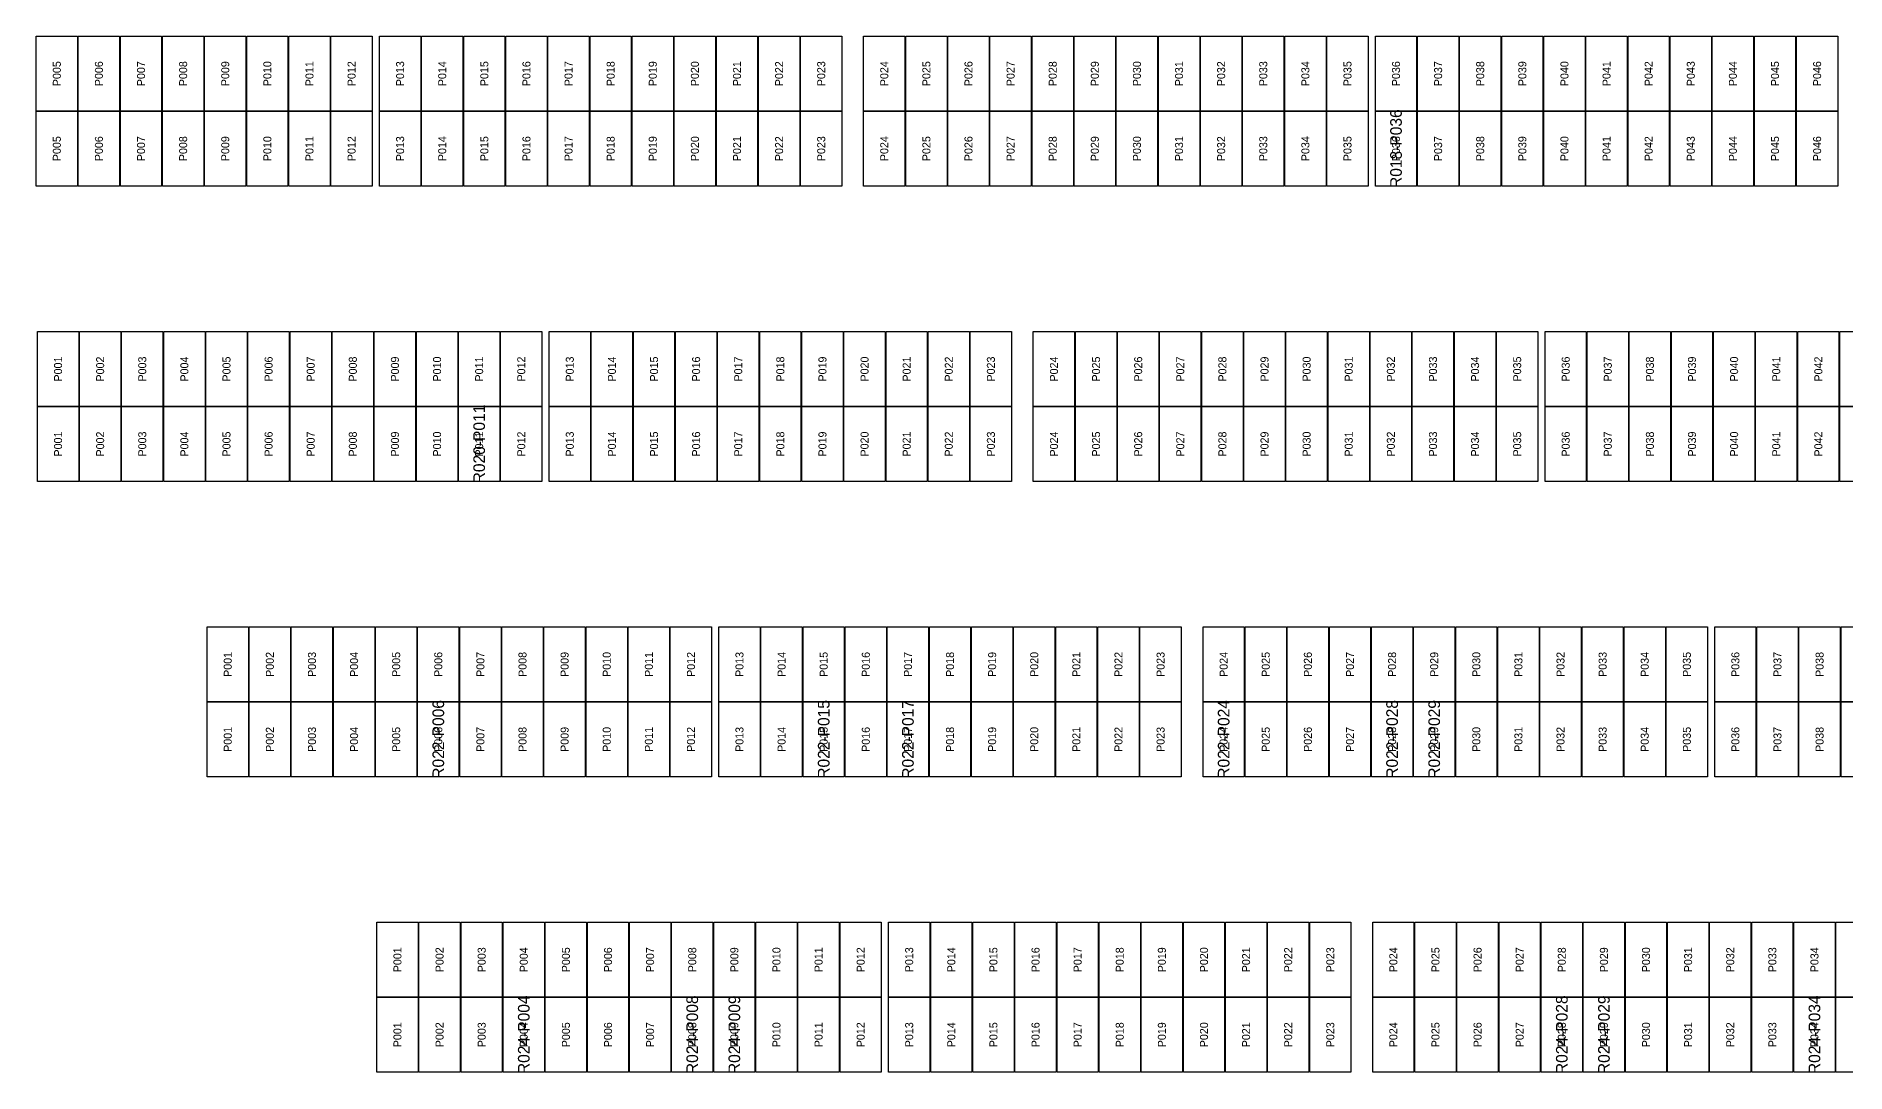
# Model space of a CAD drawing. Extents: x 296295 to 296770, y 651564 to 652121.
# Drawn here: x 296340.15 to 296389.92, y 652027.28 to 652055.8 of the extents above; entities that cross this region are included whole.
import ezdxf
from ezdxf.enums import TextEntityAlignment as Align

# ---------------------------------------------------------------- set-up
doc = ezdxf.new("R2010")
doc.units = 0

msp = doc.modelspace()

# ---------------------------------------------------------------- linework, layer by layer
at = {"layer": 'DEFECTIVE_PANELS'}
for points in [[(296376.98, 652053.74), (296378.114, 652053.74), (296378.114, 652051.677), (296376.98, 652051.677)], [(296351.768, 652045.614), (296352.902, 652045.614), (296352.902, 652043.551), (296351.768, 652043.551)], [(296350.644, 652037.488), (296351.778, 652037.488), (296351.778, 652035.425), (296350.644, 652035.425)], [(296361.242, 652037.488), (296362.376, 652037.488), (296362.376, 652035.425), (296361.242, 652035.425)], [(296363.558, 652037.488), (296364.692, 652037.488), (296364.692, 652035.425), (296363.558, 652035.425)], [(296372.24, 652037.488), (296373.374, 652037.488), (296373.374, 652035.425), (296372.24, 652035.425)], [(296376.872, 652037.488), (296378.006, 652037.488), (296378.006, 652035.425), (296376.872, 652035.425)], [(296378.03, 652037.488), (296379.164, 652037.488), (296379.164, 652035.425), (296378.03, 652035.425)], [(296352.995, 652029.362), (296354.129, 652029.362), (296354.129, 652027.299), (296352.995, 652027.299)], [(296357.627, 652029.362), (296358.761, 652029.362), (296358.761, 652027.299), (296357.627, 652027.299)], [(296358.785, 652029.362), (296359.919, 652029.362), (296359.919, 652027.299), (296358.785, 652027.299)], [(296381.539, 652029.362), (296382.673, 652029.362), (296382.673, 652027.299), (296381.539, 652027.299)], [(296382.697, 652029.362), (296383.831, 652029.362), (296383.831, 652027.299), (296382.697, 652027.299)], [(296388.487, 652029.362), (296389.621, 652029.362), (296389.621, 652027.299), (296388.487, 652027.299)]]:
    msp.add_lwpolyline(points, close=True, dxfattribs=at)
at = {"layer": 'PANELS_MASTER'}
for points in [[(296340.154, 652055.803), (296341.288, 652055.803), (296341.288, 652053.74), (296340.154, 652053.74)], [(296341.312, 652055.803), (296342.446, 652055.803), (296342.446, 652053.74), (296341.312, 652053.74)], [(296342.47, 652055.803), (296343.604, 652055.803), (296343.604, 652053.74), (296342.47, 652053.74)], [(296343.628, 652055.803), (296344.762, 652055.803), (296344.762, 652053.74), (296343.628, 652053.74)], [(296344.786, 652055.803), (296345.92, 652055.803), (296345.92, 652053.74), (296344.786, 652053.74)], [(296345.944, 652055.803), (296347.078, 652055.803), (296347.078, 652053.74), (296345.944, 652053.74)], [(296347.102, 652055.803), (296348.236, 652055.803), (296348.236, 652053.74), (296347.102, 652053.74)], [(296348.26, 652055.803), (296349.394, 652055.803), (296349.394, 652053.74), (296348.26, 652053.74)], [(296349.594, 652055.803), (296350.728, 652055.803), (296350.728, 652053.74), (296349.594, 652053.74)], [(296350.752, 652055.803), (296351.886, 652055.803), (296351.886, 652053.74), (296350.752, 652053.74)], [(296351.91, 652055.803), (296353.044, 652055.803), (296353.044, 652053.74), (296351.91, 652053.74)], [(296353.068, 652055.803), (296354.202, 652055.803), (296354.202, 652053.74), (296353.068, 652053.74)], [(296354.226, 652055.803), (296355.36, 652055.803), (296355.36, 652053.74), (296354.226, 652053.74)], [(296355.384, 652055.803), (296356.518, 652055.803), (296356.518, 652053.74), (296355.384, 652053.74)], [(296356.542, 652055.803), (296357.676, 652055.803), (296357.676, 652053.74), (296356.542, 652053.74)], [(296357.7, 652055.803), (296358.834, 652055.803), (296358.834, 652053.74), (296357.7, 652053.74)], [(296358.858, 652055.803), (296359.992, 652055.803), (296359.992, 652053.74), (296358.858, 652053.74)], [(296360.016, 652055.803), (296361.15, 652055.803), (296361.15, 652053.74), (296360.016, 652053.74)], [(296361.174, 652055.803), (296362.308, 652055.803), (296362.308, 652053.74), (296361.174, 652053.74)], [(296362.908, 652055.803), (296364.042, 652055.803), (296364.042, 652053.74), (296362.908, 652053.74)], [(296364.066, 652055.803), (296365.2, 652055.803), (296365.2, 652053.74), (296364.066, 652053.74)], [(296365.224, 652055.803), (296366.358, 652055.803), (296366.358, 652053.74), (296365.224, 652053.74)], [(296366.382, 652055.803), (296367.516, 652055.803), (296367.516, 652053.74), (296366.382, 652053.74)], [(296367.54, 652055.803), (296368.674, 652055.803), (296368.674, 652053.74), (296367.54, 652053.74)], [(296368.698, 652055.803), (296369.832, 652055.803), (296369.832, 652053.74), (296368.698, 652053.74)], [(296369.856, 652055.803), (296370.99, 652055.803), (296370.99, 652053.74), (296369.856, 652053.74)], [(296371.014, 652055.803), (296372.148, 652055.803), (296372.148, 652053.74), (296371.014, 652053.74)], [(296372.172, 652055.803), (296373.306, 652055.803), (296373.306, 652053.74), (296372.172, 652053.74)], [(296373.33, 652055.803), (296374.464, 652055.803), (296374.464, 652053.74), (296373.33, 652053.74)], [(296374.488, 652055.803), (296375.622, 652055.803), (296375.622, 652053.74), (296374.488, 652053.74)], [(296375.646, 652055.803), (296376.78, 652055.803), (296376.78, 652053.74), (296375.646, 652053.74)], [(296376.98, 652055.803), (296378.114, 652055.803), (296378.114, 652053.74), (296376.98, 652053.74)], [(296378.138, 652055.803), (296379.272, 652055.803), (296379.272, 652053.74), (296378.138, 652053.74)], [(296379.296, 652055.803), (296380.43, 652055.803), (296380.43, 652053.74), (296379.296, 652053.74)], [(296380.454, 652055.803), (296381.588, 652055.803), (296381.588, 652053.74), (296380.454, 652053.74)], [(296381.612, 652055.803), (296382.746, 652055.803), (296382.746, 652053.74), (296381.612, 652053.74)], [(296382.77, 652055.803), (296383.904, 652055.803), (296383.904, 652053.74), (296382.77, 652053.74)], [(296383.928, 652055.803), (296385.062, 652055.803), (296385.062, 652053.74), (296383.928, 652053.74)], [(296385.086, 652055.803), (296386.22, 652055.803), (296386.22, 652053.74), (296385.086, 652053.74)], [(296386.244, 652055.803), (296387.378, 652055.803), (296387.378, 652053.74), (296386.244, 652053.74)], [(296387.402, 652055.803), (296388.536, 652055.803), (296388.536, 652053.74), (296387.402, 652053.74)], [(296388.56, 652055.803), (296389.694, 652055.803), (296389.694, 652053.74), (296388.56, 652053.74)], [(296340.154, 652053.74), (296341.288, 652053.74), (296341.288, 652051.677), (296340.154, 652051.677)], [(296341.312, 652053.74), (296342.446, 652053.74), (296342.446, 652051.677), (296341.312, 652051.677)], [(296342.47, 652053.74), (296343.604, 652053.74), (296343.604, 652051.677), (296342.47, 652051.677)], [(296343.628, 652053.74), (296344.762, 652053.74), (296344.762, 652051.677), (296343.628, 652051.677)], [(296344.786, 652053.74), (296345.92, 652053.74), (296345.92, 652051.677), (296344.786, 652051.677)], [(296345.944, 652053.74), (296347.078, 652053.74), (296347.078, 652051.677), (296345.944, 652051.677)], [(296347.102, 652053.74), (296348.236, 652053.74), (296348.236, 652051.677), (296347.102, 652051.677)], [(296348.26, 652053.74), (296349.394, 652053.74), (296349.394, 652051.677), (296348.26, 652051.677)], [(296349.594, 652053.74), (296350.728, 652053.74), (296350.728, 652051.677), (296349.594, 652051.677)], [(296350.752, 652053.74), (296351.886, 652053.74), (296351.886, 652051.677), (296350.752, 652051.677)], [(296351.91, 652053.74), (296353.044, 652053.74), (296353.044, 652051.677), (296351.91, 652051.677)], [(296353.068, 652053.74), (296354.202, 652053.74), (296354.202, 652051.677), (296353.068, 652051.677)], [(296354.226, 652053.74), (296355.36, 652053.74), (296355.36, 652051.677), (296354.226, 652051.677)], [(296355.384, 652053.74), (296356.518, 652053.74), (296356.518, 652051.677), (296355.384, 652051.677)], [(296356.542, 652053.74), (296357.676, 652053.74), (296357.676, 652051.677), (296356.542, 652051.677)], [(296357.7, 652053.74), (296358.834, 652053.74), (296358.834, 652051.677), (296357.7, 652051.677)], [(296358.858, 652053.74), (296359.992, 652053.74), (296359.992, 652051.677), (296358.858, 652051.677)], [(296360.016, 652053.74), (296361.15, 652053.74), (296361.15, 652051.677), (296360.016, 652051.677)], [(296361.174, 652053.74), (296362.308, 652053.74), (296362.308, 652051.677), (296361.174, 652051.677)], [(296362.908, 652053.74), (296364.042, 652053.74), (296364.042, 652051.677), (296362.908, 652051.677)], [(296364.066, 652053.74), (296365.2, 652053.74), (296365.2, 652051.677), (296364.066, 652051.677)], [(296365.224, 652053.74), (296366.358, 652053.74), (296366.358, 652051.677), (296365.224, 652051.677)], [(296366.382, 652053.74), (296367.516, 652053.74), (296367.516, 652051.677), (296366.382, 652051.677)], [(296367.54, 652053.74), (296368.674, 652053.74), (296368.674, 652051.677), (296367.54, 652051.677)], [(296368.698, 652053.74), (296369.832, 652053.74), (296369.832, 652051.677), (296368.698, 652051.677)], [(296369.856, 652053.74), (296370.99, 652053.74), (296370.99, 652051.677), (296369.856, 652051.677)], [(296371.014, 652053.74), (296372.148, 652053.74), (296372.148, 652051.677), (296371.014, 652051.677)], [(296372.172, 652053.74), (296373.306, 652053.74), (296373.306, 652051.677), (296372.172, 652051.677)], [(296373.33, 652053.74), (296374.464, 652053.74), (296374.464, 652051.677), (296373.33, 652051.677)], [(296374.488, 652053.74), (296375.622, 652053.74), (296375.622, 652051.677), (296374.488, 652051.677)], [(296375.646, 652053.74), (296376.78, 652053.74), (296376.78, 652051.677), (296375.646, 652051.677)], [(296378.138, 652053.74), (296379.272, 652053.74), (296379.272, 652051.677), (296378.138, 652051.677)], [(296379.296, 652053.74), (296380.43, 652053.74), (296380.43, 652051.677), (296379.296, 652051.677)], [(296380.454, 652053.74), (296381.588, 652053.74), (296381.588, 652051.677), (296380.454, 652051.677)], [(296381.612, 652053.74), (296382.746, 652053.74), (296382.746, 652051.677), (296381.612, 652051.677)], [(296382.77, 652053.74), (296383.904, 652053.74), (296383.904, 652051.677), (296382.77, 652051.677)], [(296383.928, 652053.74), (296385.062, 652053.74), (296385.062, 652051.677), (296383.928, 652051.677)], [(296385.086, 652053.74), (296386.22, 652053.74), (296386.22, 652051.677), (296385.086, 652051.677)], [(296386.244, 652053.74), (296387.378, 652053.74), (296387.378, 652051.677), (296386.244, 652051.677)], [(296387.402, 652053.74), (296388.536, 652053.74), (296388.536, 652051.677), (296387.402, 652051.677)], [(296388.56, 652053.74), (296389.694, 652053.74), (296389.694, 652051.677), (296388.56, 652051.677)], [(296340.188, 652047.677), (296341.322, 652047.677), (296341.322, 652045.614), (296340.188, 652045.614)], [(296341.346, 652047.677), (296342.48, 652047.677), (296342.48, 652045.614), (296341.346, 652045.614)], [(296342.504, 652047.677), (296343.638, 652047.677), (296343.638, 652045.614), (296342.504, 652045.614)], [(296343.662, 652047.677), (296344.796, 652047.677), (296344.796, 652045.614), (296343.662, 652045.614)], [(296344.82, 652047.677), (296345.954, 652047.677), (296345.954, 652045.614), (296344.82, 652045.614)], [(296345.978, 652047.677), (296347.112, 652047.677), (296347.112, 652045.614), (296345.978, 652045.614)], [(296347.136, 652047.677), (296348.27, 652047.677), (296348.27, 652045.614), (296347.136, 652045.614)], [(296348.294, 652047.677), (296349.428, 652047.677), (296349.428, 652045.614), (296348.294, 652045.614)], [(296349.452, 652047.677), (296350.586, 652047.677), (296350.586, 652045.614), (296349.452, 652045.614)], [(296350.61, 652047.677), (296351.744, 652047.677), (296351.744, 652045.614), (296350.61, 652045.614)], [(296351.768, 652047.677), (296352.902, 652047.677), (296352.902, 652045.614), (296351.768, 652045.614)], [(296352.926, 652047.677), (296354.06, 652047.677), (296354.06, 652045.614), (296352.926, 652045.614)], [(296354.26, 652047.677), (296355.394, 652047.677), (296355.394, 652045.614), (296354.26, 652045.614)], [(296355.418, 652047.677), (296356.552, 652047.677), (296356.552, 652045.614), (296355.418, 652045.614)], [(296356.576, 652047.677), (296357.71, 652047.677), (296357.71, 652045.614), (296356.576, 652045.614)], [(296357.734, 652047.677), (296358.868, 652047.677), (296358.868, 652045.614), (296357.734, 652045.614)], [(296358.892, 652047.677), (296360.026, 652047.677), (296360.026, 652045.614), (296358.892, 652045.614)], [(296360.05, 652047.677), (296361.184, 652047.677), (296361.184, 652045.614), (296360.05, 652045.614)], [(296361.208, 652047.677), (296362.342, 652047.677), (296362.342, 652045.614), (296361.208, 652045.614)], [(296362.366, 652047.677), (296363.5, 652047.677), (296363.5, 652045.614), (296362.366, 652045.614)], [(296363.524, 652047.677), (296364.658, 652047.677), (296364.658, 652045.614), (296363.524, 652045.614)], [(296364.682, 652047.677), (296365.816, 652047.677), (296365.816, 652045.614), (296364.682, 652045.614)], [(296365.84, 652047.677), (296366.974, 652047.677), (296366.974, 652045.614), (296365.84, 652045.614)], [(296367.574, 652047.677), (296368.708, 652047.677), (296368.708, 652045.614), (296367.574, 652045.614)], [(296368.732, 652047.677), (296369.866, 652047.677), (296369.866, 652045.614), (296368.732, 652045.614)], [(296369.89, 652047.677), (296371.024, 652047.677), (296371.024, 652045.614), (296369.89, 652045.614)], [(296371.048, 652047.677), (296372.182, 652047.677), (296372.182, 652045.614), (296371.048, 652045.614)], [(296372.206, 652047.677), (296373.34, 652047.677), (296373.34, 652045.614), (296372.206, 652045.614)], [(296373.364, 652047.677), (296374.498, 652047.677), (296374.498, 652045.614), (296373.364, 652045.614)], [(296374.522, 652047.677), (296375.656, 652047.677), (296375.656, 652045.614), (296374.522, 652045.614)], [(296375.68, 652047.677), (296376.814, 652047.677), (296376.814, 652045.614), (296375.68, 652045.614)], [(296376.838, 652047.677), (296377.972, 652047.677), (296377.972, 652045.614), (296376.838, 652045.614)], [(296377.996, 652047.677), (296379.13, 652047.677), (296379.13, 652045.614), (296377.996, 652045.614)], [(296379.154, 652047.677), (296380.288, 652047.677), (296380.288, 652045.614), (296379.154, 652045.614)], [(296380.312, 652047.677), (296381.446, 652047.677), (296381.446, 652045.614), (296380.312, 652045.614)], [(296381.646, 652047.677), (296382.78, 652047.677), (296382.78, 652045.614), (296381.646, 652045.614)], [(296382.804, 652047.677), (296383.938, 652047.677), (296383.938, 652045.614), (296382.804, 652045.614)], [(296383.962, 652047.677), (296385.096, 652047.677), (296385.096, 652045.614), (296383.962, 652045.614)], [(296385.12, 652047.677), (296386.254, 652047.677), (296386.254, 652045.614), (296385.12, 652045.614)], [(296386.278, 652047.677), (296387.412, 652047.677), (296387.412, 652045.614), (296386.278, 652045.614)], [(296387.436, 652047.677), (296388.57, 652047.677), (296388.57, 652045.614), (296387.436, 652045.614)], [(296388.594, 652047.677), (296389.728, 652047.677), (296389.728, 652045.614), (296388.594, 652045.614)], [(296389.752, 652047.677), (296390.886, 652047.677), (296390.886, 652045.614), (296389.752, 652045.614)], [(296340.188, 652045.614), (296341.322, 652045.614), (296341.322, 652043.551), (296340.188, 652043.551)], [(296341.346, 652045.614), (296342.48, 652045.614), (296342.48, 652043.551), (296341.346, 652043.551)], [(296342.504, 652045.614), (296343.638, 652045.614), (296343.638, 652043.551), (296342.504, 652043.551)], [(296343.662, 652045.614), (296344.796, 652045.614), (296344.796, 652043.551), (296343.662, 652043.551)], [(296344.82, 652045.614), (296345.954, 652045.614), (296345.954, 652043.551), (296344.82, 652043.551)], [(296345.978, 652045.614), (296347.112, 652045.614), (296347.112, 652043.551), (296345.978, 652043.551)], [(296347.136, 652045.614), (296348.27, 652045.614), (296348.27, 652043.551), (296347.136, 652043.551)], [(296348.294, 652045.614), (296349.428, 652045.614), (296349.428, 652043.551), (296348.294, 652043.551)], [(296349.452, 652045.614), (296350.586, 652045.614), (296350.586, 652043.551), (296349.452, 652043.551)], [(296350.61, 652045.614), (296351.744, 652045.614), (296351.744, 652043.551), (296350.61, 652043.551)], [(296352.926, 652045.614), (296354.06, 652045.614), (296354.06, 652043.551), (296352.926, 652043.551)], [(296354.26, 652045.614), (296355.394, 652045.614), (296355.394, 652043.551), (296354.26, 652043.551)], [(296355.418, 652045.614), (296356.552, 652045.614), (296356.552, 652043.551), (296355.418, 652043.551)], [(296356.576, 652045.614), (296357.71, 652045.614), (296357.71, 652043.551), (296356.576, 652043.551)], [(296357.734, 652045.614), (296358.868, 652045.614), (296358.868, 652043.551), (296357.734, 652043.551)], [(296358.892, 652045.614), (296360.026, 652045.614), (296360.026, 652043.551), (296358.892, 652043.551)], [(296360.05, 652045.614), (296361.184, 652045.614), (296361.184, 652043.551), (296360.05, 652043.551)], [(296361.208, 652045.614), (296362.342, 652045.614), (296362.342, 652043.551), (296361.208, 652043.551)], [(296362.366, 652045.614), (296363.5, 652045.614), (296363.5, 652043.551), (296362.366, 652043.551)], [(296363.524, 652045.614), (296364.658, 652045.614), (296364.658, 652043.551), (296363.524, 652043.551)], [(296364.682, 652045.614), (296365.816, 652045.614), (296365.816, 652043.551), (296364.682, 652043.551)], [(296365.84, 652045.614), (296366.974, 652045.614), (296366.974, 652043.551), (296365.84, 652043.551)], [(296367.574, 652045.614), (296368.708, 652045.614), (296368.708, 652043.551), (296367.574, 652043.551)], [(296368.732, 652045.614), (296369.866, 652045.614), (296369.866, 652043.551), (296368.732, 652043.551)], [(296369.89, 652045.614), (296371.024, 652045.614), (296371.024, 652043.551), (296369.89, 652043.551)], [(296371.048, 652045.614), (296372.182, 652045.614), (296372.182, 652043.551), (296371.048, 652043.551)], [(296372.206, 652045.614), (296373.34, 652045.614), (296373.34, 652043.551), (296372.206, 652043.551)], [(296373.364, 652045.614), (296374.498, 652045.614), (296374.498, 652043.551), (296373.364, 652043.551)], [(296374.522, 652045.614), (296375.656, 652045.614), (296375.656, 652043.551), (296374.522, 652043.551)], [(296375.68, 652045.614), (296376.814, 652045.614), (296376.814, 652043.551), (296375.68, 652043.551)], [(296376.838, 652045.614), (296377.972, 652045.614), (296377.972, 652043.551), (296376.838, 652043.551)], [(296377.996, 652045.614), (296379.13, 652045.614), (296379.13, 652043.551), (296377.996, 652043.551)], [(296379.154, 652045.614), (296380.288, 652045.614), (296380.288, 652043.551), (296379.154, 652043.551)], [(296380.312, 652045.614), (296381.446, 652045.614), (296381.446, 652043.551), (296380.312, 652043.551)], [(296381.646, 652045.614), (296382.78, 652045.614), (296382.78, 652043.551), (296381.646, 652043.551)], [(296382.804, 652045.614), (296383.938, 652045.614), (296383.938, 652043.551), (296382.804, 652043.551)], [(296383.962, 652045.614), (296385.096, 652045.614), (296385.096, 652043.551), (296383.962, 652043.551)], [(296385.12, 652045.614), (296386.254, 652045.614), (296386.254, 652043.551), (296385.12, 652043.551)], [(296386.278, 652045.614), (296387.412, 652045.614), (296387.412, 652043.551), (296386.278, 652043.551)], [(296387.436, 652045.614), (296388.57, 652045.614), (296388.57, 652043.551), (296387.436, 652043.551)], [(296388.594, 652045.614), (296389.728, 652045.614), (296389.728, 652043.551), (296388.594, 652043.551)], [(296389.752, 652045.614), (296390.886, 652045.614), (296390.886, 652043.551), (296389.752, 652043.551)], [(296344.854, 652039.551), (296345.988, 652039.551), (296345.988, 652037.488), (296344.854, 652037.488)], [(296346.012, 652039.551), (296347.146, 652039.551), (296347.146, 652037.488), (296346.012, 652037.488)], [(296347.17, 652039.551), (296348.304, 652039.551), (296348.304, 652037.488), (296347.17, 652037.488)], [(296348.328, 652039.551), (296349.462, 652039.551), (296349.462, 652037.488), (296348.328, 652037.488)], [(296349.486, 652039.551), (296350.62, 652039.551), (296350.62, 652037.488), (296349.486, 652037.488)], [(296350.644, 652039.551), (296351.778, 652039.551), (296351.778, 652037.488), (296350.644, 652037.488)], [(296351.802, 652039.551), (296352.936, 652039.551), (296352.936, 652037.488), (296351.802, 652037.488)], [(296352.96, 652039.551), (296354.094, 652039.551), (296354.094, 652037.488), (296352.96, 652037.488)], [(296354.118, 652039.551), (296355.252, 652039.551), (296355.252, 652037.488), (296354.118, 652037.488)], [(296355.276, 652039.551), (296356.41, 652039.551), (296356.41, 652037.488), (296355.276, 652037.488)], [(296356.434, 652039.551), (296357.568, 652039.551), (296357.568, 652037.488), (296356.434, 652037.488)], [(296357.592, 652039.551), (296358.726, 652039.551), (296358.726, 652037.488), (296357.592, 652037.488)], [(296358.926, 652039.551), (296360.06, 652039.551), (296360.06, 652037.488), (296358.926, 652037.488)], [(296360.084, 652039.551), (296361.218, 652039.551), (296361.218, 652037.488), (296360.084, 652037.488)], [(296361.242, 652039.551), (296362.376, 652039.551), (296362.376, 652037.488), (296361.242, 652037.488)], [(296362.4, 652039.551), (296363.534, 652039.551), (296363.534, 652037.488), (296362.4, 652037.488)], [(296363.558, 652039.551), (296364.692, 652039.551), (296364.692, 652037.488), (296363.558, 652037.488)], [(296364.716, 652039.551), (296365.85, 652039.551), (296365.85, 652037.488), (296364.716, 652037.488)], [(296365.874, 652039.551), (296367.008, 652039.551), (296367.008, 652037.488), (296365.874, 652037.488)], [(296367.032, 652039.551), (296368.166, 652039.551), (296368.166, 652037.488), (296367.032, 652037.488)], [(296368.19, 652039.551), (296369.324, 652039.551), (296369.324, 652037.488), (296368.19, 652037.488)], [(296369.348, 652039.551), (296370.482, 652039.551), (296370.482, 652037.488), (296369.348, 652037.488)], [(296370.506, 652039.551), (296371.64, 652039.551), (296371.64, 652037.488), (296370.506, 652037.488)], [(296372.24, 652039.551), (296373.374, 652039.551), (296373.374, 652037.488), (296372.24, 652037.488)], [(296373.398, 652039.551), (296374.532, 652039.551), (296374.532, 652037.488), (296373.398, 652037.488)], [(296374.556, 652039.551), (296375.69, 652039.551), (296375.69, 652037.488), (296374.556, 652037.488)], [(296375.714, 652039.551), (296376.848, 652039.551), (296376.848, 652037.488), (296375.714, 652037.488)], [(296376.872, 652039.551), (296378.006, 652039.551), (296378.006, 652037.488), (296376.872, 652037.488)], [(296378.03, 652039.551), (296379.164, 652039.551), (296379.164, 652037.488), (296378.03, 652037.488)], [(296379.188, 652039.551), (296380.322, 652039.551), (296380.322, 652037.488), (296379.188, 652037.488)], [(296380.346, 652039.551), (296381.48, 652039.551), (296381.48, 652037.488), (296380.346, 652037.488)], [(296381.504, 652039.551), (296382.638, 652039.551), (296382.638, 652037.488), (296381.504, 652037.488)], [(296382.662, 652039.551), (296383.796, 652039.551), (296383.796, 652037.488), (296382.662, 652037.488)], [(296383.82, 652039.551), (296384.954, 652039.551), (296384.954, 652037.488), (296383.82, 652037.488)], [(296384.978, 652039.551), (296386.112, 652039.551), (296386.112, 652037.488), (296384.978, 652037.488)], [(296386.312, 652039.551), (296387.446, 652039.551), (296387.446, 652037.488), (296386.312, 652037.488)], [(296387.47, 652039.551), (296388.604, 652039.551), (296388.604, 652037.488), (296387.47, 652037.488)], [(296388.628, 652039.551), (296389.762, 652039.551), (296389.762, 652037.488), (296388.628, 652037.488)], [(296389.786, 652039.551), (296390.92, 652039.551), (296390.92, 652037.488), (296389.786, 652037.488)], [(296344.854, 652037.488), (296345.988, 652037.488), (296345.988, 652035.425), (296344.854, 652035.425)], [(296346.012, 652037.488), (296347.146, 652037.488), (296347.146, 652035.425), (296346.012, 652035.425)], [(296347.17, 652037.488), (296348.304, 652037.488), (296348.304, 652035.425), (296347.17, 652035.425)], [(296348.328, 652037.488), (296349.462, 652037.488), (296349.462, 652035.425), (296348.328, 652035.425)], [(296349.486, 652037.488), (296350.62, 652037.488), (296350.62, 652035.425), (296349.486, 652035.425)], [(296351.802, 652037.488), (296352.936, 652037.488), (296352.936, 652035.425), (296351.802, 652035.425)], [(296352.96, 652037.488), (296354.094, 652037.488), (296354.094, 652035.425), (296352.96, 652035.425)], [(296354.118, 652037.488), (296355.252, 652037.488), (296355.252, 652035.425), (296354.118, 652035.425)], [(296355.276, 652037.488), (296356.41, 652037.488), (296356.41, 652035.425), (296355.276, 652035.425)], [(296356.434, 652037.488), (296357.568, 652037.488), (296357.568, 652035.425), (296356.434, 652035.425)], [(296357.592, 652037.488), (296358.726, 652037.488), (296358.726, 652035.425), (296357.592, 652035.425)], [(296358.926, 652037.488), (296360.06, 652037.488), (296360.06, 652035.425), (296358.926, 652035.425)], [(296360.084, 652037.488), (296361.218, 652037.488), (296361.218, 652035.425), (296360.084, 652035.425)], [(296362.4, 652037.488), (296363.534, 652037.488), (296363.534, 652035.425), (296362.4, 652035.425)], [(296364.716, 652037.488), (296365.85, 652037.488), (296365.85, 652035.425), (296364.716, 652035.425)], [(296365.874, 652037.488), (296367.008, 652037.488), (296367.008, 652035.425), (296365.874, 652035.425)], [(296367.032, 652037.488), (296368.166, 652037.488), (296368.166, 652035.425), (296367.032, 652035.425)], [(296368.19, 652037.488), (296369.324, 652037.488), (296369.324, 652035.425), (296368.19, 652035.425)], [(296369.348, 652037.488), (296370.482, 652037.488), (296370.482, 652035.425), (296369.348, 652035.425)], [(296370.506, 652037.488), (296371.64, 652037.488), (296371.64, 652035.425), (296370.506, 652035.425)], [(296373.398, 652037.488), (296374.532, 652037.488), (296374.532, 652035.425), (296373.398, 652035.425)], [(296374.556, 652037.488), (296375.69, 652037.488), (296375.69, 652035.425), (296374.556, 652035.425)], [(296375.714, 652037.488), (296376.848, 652037.488), (296376.848, 652035.425), (296375.714, 652035.425)], [(296379.188, 652037.488), (296380.322, 652037.488), (296380.322, 652035.425), (296379.188, 652035.425)], [(296380.346, 652037.488), (296381.48, 652037.488), (296381.48, 652035.425), (296380.346, 652035.425)], [(296381.504, 652037.488), (296382.638, 652037.488), (296382.638, 652035.425), (296381.504, 652035.425)], [(296382.662, 652037.488), (296383.796, 652037.488), (296383.796, 652035.425), (296382.662, 652035.425)], [(296383.82, 652037.488), (296384.954, 652037.488), (296384.954, 652035.425), (296383.82, 652035.425)], [(296384.978, 652037.488), (296386.112, 652037.488), (296386.112, 652035.425), (296384.978, 652035.425)], [(296386.312, 652037.488), (296387.446, 652037.488), (296387.446, 652035.425), (296386.312, 652035.425)], [(296387.47, 652037.488), (296388.604, 652037.488), (296388.604, 652035.425), (296387.47, 652035.425)], [(296388.628, 652037.488), (296389.762, 652037.488), (296389.762, 652035.425), (296388.628, 652035.425)], [(296389.786, 652037.488), (296390.92, 652037.488), (296390.92, 652035.425), (296389.786, 652035.425)], [(296349.521, 652031.425), (296350.655, 652031.425), (296350.655, 652029.362), (296349.521, 652029.362)], [(296350.679, 652031.425), (296351.813, 652031.425), (296351.813, 652029.362), (296350.679, 652029.362)], [(296351.837, 652031.425), (296352.971, 652031.425), (296352.971, 652029.362), (296351.837, 652029.362)], [(296352.995, 652031.425), (296354.129, 652031.425), (296354.129, 652029.362), (296352.995, 652029.362)], [(296354.153, 652031.425), (296355.287, 652031.425), (296355.287, 652029.362), (296354.153, 652029.362)], [(296355.311, 652031.425), (296356.445, 652031.425), (296356.445, 652029.362), (296355.311, 652029.362)], [(296356.469, 652031.425), (296357.603, 652031.425), (296357.603, 652029.362), (296356.469, 652029.362)], [(296357.627, 652031.425), (296358.761, 652031.425), (296358.761, 652029.362), (296357.627, 652029.362)], [(296358.785, 652031.425), (296359.919, 652031.425), (296359.919, 652029.362), (296358.785, 652029.362)], [(296359.943, 652031.425), (296361.077, 652031.425), (296361.077, 652029.362), (296359.943, 652029.362)], [(296361.101, 652031.425), (296362.235, 652031.425), (296362.235, 652029.362), (296361.101, 652029.362)], [(296362.259, 652031.425), (296363.393, 652031.425), (296363.393, 652029.362), (296362.259, 652029.362)], [(296363.593, 652031.425), (296364.727, 652031.425), (296364.727, 652029.362), (296363.593, 652029.362)], [(296364.751, 652031.425), (296365.885, 652031.425), (296365.885, 652029.362), (296364.751, 652029.362)], [(296365.909, 652031.425), (296367.043, 652031.425), (296367.043, 652029.362), (296365.909, 652029.362)], [(296367.067, 652031.425), (296368.201, 652031.425), (296368.201, 652029.362), (296367.067, 652029.362)], [(296368.225, 652031.425), (296369.359, 652031.425), (296369.359, 652029.362), (296368.225, 652029.362)], [(296369.383, 652031.425), (296370.517, 652031.425), (296370.517, 652029.362), (296369.383, 652029.362)], [(296370.541, 652031.425), (296371.675, 652031.425), (296371.675, 652029.362), (296370.541, 652029.362)], [(296371.699, 652031.425), (296372.833, 652031.425), (296372.833, 652029.362), (296371.699, 652029.362)], [(296372.857, 652031.425), (296373.991, 652031.425), (296373.991, 652029.362), (296372.857, 652029.362)], [(296374.015, 652031.425), (296375.149, 652031.425), (296375.149, 652029.362), (296374.015, 652029.362)], [(296375.173, 652031.425), (296376.307, 652031.425), (296376.307, 652029.362), (296375.173, 652029.362)], [(296376.907, 652031.425), (296378.041, 652031.425), (296378.041, 652029.362), (296376.907, 652029.362)], [(296378.065, 652031.425), (296379.199, 652031.425), (296379.199, 652029.362), (296378.065, 652029.362)], [(296379.223, 652031.425), (296380.357, 652031.425), (296380.357, 652029.362), (296379.223, 652029.362)], [(296380.381, 652031.425), (296381.515, 652031.425), (296381.515, 652029.362), (296380.381, 652029.362)], [(296381.539, 652031.425), (296382.673, 652031.425), (296382.673, 652029.362), (296381.539, 652029.362)], [(296382.697, 652031.425), (296383.831, 652031.425), (296383.831, 652029.362), (296382.697, 652029.362)], [(296383.855, 652031.425), (296384.989, 652031.425), (296384.989, 652029.362), (296383.855, 652029.362)], [(296385.013, 652031.425), (296386.147, 652031.425), (296386.147, 652029.362), (296385.013, 652029.362)], [(296386.171, 652031.425), (296387.305, 652031.425), (296387.305, 652029.362), (296386.171, 652029.362)], [(296387.329, 652031.425), (296388.463, 652031.425), (296388.463, 652029.362), (296387.329, 652029.362)], [(296388.487, 652031.425), (296389.621, 652031.425), (296389.621, 652029.362), (296388.487, 652029.362)], [(296389.645, 652031.425), (296390.779, 652031.425), (296390.779, 652029.362), (296389.645, 652029.362)], [(296349.521, 652029.362), (296350.655, 652029.362), (296350.655, 652027.299), (296349.521, 652027.299)], [(296350.679, 652029.362), (296351.813, 652029.362), (296351.813, 652027.299), (296350.679, 652027.299)], [(296351.837, 652029.362), (296352.971, 652029.362), (296352.971, 652027.299), (296351.837, 652027.299)], [(296354.153, 652029.362), (296355.287, 652029.362), (296355.287, 652027.299), (296354.153, 652027.299)], [(296355.311, 652029.362), (296356.445, 652029.362), (296356.445, 652027.299), (296355.311, 652027.299)], [(296356.469, 652029.362), (296357.603, 652029.362), (296357.603, 652027.299), (296356.469, 652027.299)], [(296359.943, 652029.362), (296361.077, 652029.362), (296361.077, 652027.299), (296359.943, 652027.299)], [(296361.101, 652029.362), (296362.235, 652029.362), (296362.235, 652027.299), (296361.101, 652027.299)], [(296362.259, 652029.362), (296363.393, 652029.362), (296363.393, 652027.299), (296362.259, 652027.299)], [(296363.593, 652029.362), (296364.727, 652029.362), (296364.727, 652027.299), (296363.593, 652027.299)], [(296364.751, 652029.362), (296365.885, 652029.362), (296365.885, 652027.299), (296364.751, 652027.299)], [(296365.909, 652029.362), (296367.043, 652029.362), (296367.043, 652027.299), (296365.909, 652027.299)], [(296367.067, 652029.362), (296368.201, 652029.362), (296368.201, 652027.299), (296367.067, 652027.299)], [(296368.225, 652029.362), (296369.359, 652029.362), (296369.359, 652027.299), (296368.225, 652027.299)], [(296369.383, 652029.362), (296370.517, 652029.362), (296370.517, 652027.299), (296369.383, 652027.299)], [(296370.541, 652029.362), (296371.675, 652029.362), (296371.675, 652027.299), (296370.541, 652027.299)], [(296371.699, 652029.362), (296372.833, 652029.362), (296372.833, 652027.299), (296371.699, 652027.299)], [(296372.857, 652029.362), (296373.991, 652029.362), (296373.991, 652027.299), (296372.857, 652027.299)], [(296374.015, 652029.362), (296375.149, 652029.362), (296375.149, 652027.299), (296374.015, 652027.299)], [(296375.173, 652029.362), (296376.307, 652029.362), (296376.307, 652027.299), (296375.173, 652027.299)], [(296376.907, 652029.362), (296378.041, 652029.362), (296378.041, 652027.299), (296376.907, 652027.299)], [(296378.065, 652029.362), (296379.199, 652029.362), (296379.199, 652027.299), (296378.065, 652027.299)], [(296379.223, 652029.362), (296380.357, 652029.362), (296380.357, 652027.299), (296379.223, 652027.299)], [(296380.381, 652029.362), (296381.515, 652029.362), (296381.515, 652027.299), (296380.381, 652027.299)], [(296383.855, 652029.362), (296384.989, 652029.362), (296384.989, 652027.299), (296383.855, 652027.299)], [(296385.013, 652029.362), (296386.147, 652029.362), (296386.147, 652027.299), (296385.013, 652027.299)], [(296386.171, 652029.362), (296387.305, 652029.362), (296387.305, 652027.299), (296386.171, 652027.299)], [(296387.329, 652029.362), (296388.463, 652029.362), (296388.463, 652027.299), (296387.329, 652027.299)], [(296389.645, 652029.362), (296390.779, 652029.362), (296390.779, 652027.299), (296389.645, 652027.299)]]:
    msp.add_lwpolyline(points, close=True, dxfattribs=at)

# ---------------------------------------------------------------- texts
at = {"layer": 'DEFECT_LABELS'}
for s, p in [('R018-P036', (296377.547, 652052.708)), ('R020-P011', (296352.335, 652044.582)), ('R022-P006', (296351.211, 652036.456)), ('R022-P015', (296361.809, 652036.456)), ('R022-P017', (296364.125, 652036.456)), ('R022-P024', (296372.807, 652036.456)), ('R022-P028', (296377.439, 652036.456)), ('R022-P029', (296378.597, 652036.456)), ('R024-P004', (296353.562, 652028.33)), ('R024-P008', (296358.194, 652028.33)), ('R024-P009', (296359.352, 652028.33)), ('R024-P028', (296382.106, 652028.33)), ('R024-P029', (296383.264, 652028.33)), ('R024-P034', (296389.054, 652028.33))]:
    msp.add_text(s, height=0.32, rotation=90, dxfattribs=at).set_placement(p, align=Align.MIDDLE_CENTER)
at = {"layer": 'PANEL_POSITION'}
for s, p in [('P005', (296340.721, 652054.771)), ('P006', (296341.879, 652054.771)), ('P007', (296343.037, 652054.771)), ('P008', (296344.195, 652054.771)), ('P009', (296345.353, 652054.771)), ('P010', (296346.511, 652054.771)), ('P011', (296347.669, 652054.771)), ('P012', (296348.827, 652054.771)), ('P013', (296350.161, 652054.771)), ('P014', (296351.319, 652054.771)), ('P015', (296352.477, 652054.771)), ('P016', (296353.635, 652054.771)), ('P017', (296354.793, 652054.771)), ('P018', (296355.951, 652054.771)), ('P019', (296357.109, 652054.771)), ('P020', (296358.267, 652054.771)), ('P021', (296359.425, 652054.771)), ('P022', (296360.583, 652054.771)), ('P023', (296361.741, 652054.771)), ('P024', (296363.475, 652054.771)), ('P025', (296364.633, 652054.771)), ('P026', (296365.791, 652054.771)), ('P027', (296366.949, 652054.771)), ('P028', (296368.107, 652054.771)), ('P029', (296369.265, 652054.771)), ('P030', (296370.423, 652054.771)), ('P031', (296371.581, 652054.771)), ('P032', (296372.739, 652054.771)), ('P033', (296373.897, 652054.771)), ('P034', (296375.055, 652054.771)), ('P035', (296376.213, 652054.771)), ('P036', (296377.547, 652054.771)), ('P037', (296378.705, 652054.771)), ('P038', (296379.863, 652054.771)), ('P039', (296381.021, 652054.771)), ('P040', (296382.179, 652054.771)), ('P041', (296383.337, 652054.771)), ('P042', (296384.495, 652054.771)), ('P043', (296385.653, 652054.771)), ('P044', (296386.811, 652054.771)), ('P045', (296387.969, 652054.771)), ('P046', (296389.127, 652054.771)), ('P005', (296340.721, 652052.708)), ('P006', (296341.879, 652052.708)), ('P007', (296343.037, 652052.708)), ('P008', (296344.195, 652052.708)), ('P009', (296345.353, 652052.708)), ('P010', (296346.511, 652052.708)), ('P011', (296347.669, 652052.708)), ('P012', (296348.827, 652052.708)), ('P013', (296350.161, 652052.708)), ('P014', (296351.319, 652052.708)), ('P015', (296352.477, 652052.708)), ('P016', (296353.635, 652052.708)), ('P017', (296354.793, 652052.708)), ('P018', (296355.951, 652052.708)), ('P019', (296357.109, 652052.708)), ('P020', (296358.267, 652052.708)), ('P021', (296359.425, 652052.708)), ('P022', (296360.583, 652052.708)), ('P023', (296361.741, 652052.708)), ('P024', (296363.475, 652052.708)), ('P025', (296364.633, 652052.708)), ('P026', (296365.791, 652052.708)), ('P027', (296366.949, 652052.708)), ('P028', (296368.107, 652052.708)), ('P029', (296369.265, 652052.708)), ('P030', (296370.423, 652052.708)), ('P031', (296371.581, 652052.708)), ('P032', (296372.739, 652052.708)), ('P033', (296373.897, 652052.708)), ('P034', (296375.055, 652052.708)), ('P035', (296376.213, 652052.708)), ('P036', (296377.547, 652052.708)), ('P037', (296378.705, 652052.708)), ('P038', (296379.863, 652052.708)), ('P039', (296381.021, 652052.708)), ('P040', (296382.179, 652052.708)), ('P041', (296383.337, 652052.708)), ('P042', (296384.495, 652052.708)), ('P043', (296385.653, 652052.708)), ('P044', (296386.811, 652052.708)), ('P045', (296387.969, 652052.708)), ('P046', (296389.127, 652052.708)), ('P001', (296340.755, 652046.645)), ('P002', (296341.913, 652046.645)), ('P003', (296343.071, 652046.645)), ('P004', (296344.229, 652046.645)), ('P005', (296345.387, 652046.645)), ('P006', (296346.545, 652046.645)), ('P007', (296347.703, 652046.645)), ('P008', (296348.861, 652046.645)), ('P009', (296350.019, 652046.645)), ('P010', (296351.177, 652046.645)), ('P011', (296352.335, 652046.645)), ('P012', (296353.493, 652046.645)), ('P013', (296354.827, 652046.645)), ('P014', (296355.985, 652046.645)), ('P015', (296357.143, 652046.645)), ('P016', (296358.301, 652046.645)), ('P017', (296359.459, 652046.645)), ('P018', (296360.617, 652046.645)), ('P019', (296361.775, 652046.645)), ('P020', (296362.933, 652046.645)), ('P021', (296364.091, 652046.645)), ('P022', (296365.249, 652046.645)), ('P023', (296366.407, 652046.645)), ('P024', (296368.141, 652046.645)), ('P025', (296369.299, 652046.645)), ('P026', (296370.457, 652046.645)), ('P027', (296371.615, 652046.645)), ('P028', (296372.773, 652046.645)), ('P029', (296373.931, 652046.645)), ('P030', (296375.089, 652046.645)), ('P031', (296376.247, 652046.645)), ('P032', (296377.405, 652046.645)), ('P033', (296378.563, 652046.645)), ('P034', (296379.721, 652046.645)), ('P035', (296380.879, 652046.645)), ('P036', (296382.213, 652046.645)), ('P037', (296383.371, 652046.645)), ('P038', (296384.529, 652046.645)), ('P039', (296385.687, 652046.645)), ('P040', (296386.845, 652046.645)), ('P041', (296388.003, 652046.645)), ('P042', (296389.161, 652046.645)), ('P001', (296340.755, 652044.582)), ('P002', (296341.913, 652044.582)), ('P003', (296343.071, 652044.582)), ('P004', (296344.229, 652044.582)), ('P005', (296345.387, 652044.582)), ('P006', (296346.545, 652044.582)), ('P007', (296347.703, 652044.582)), ('P008', (296348.861, 652044.582)), ('P009', (296350.019, 652044.582)), ('P010', (296351.177, 652044.582)), ('P011', (296352.335, 652044.582)), ('P012', (296353.493, 652044.582)), ('P013', (296354.827, 652044.582)), ('P014', (296355.985, 652044.582)), ('P015', (296357.143, 652044.582)), ('P016', (296358.301, 652044.582)), ('P017', (296359.459, 652044.582)), ('P018', (296360.617, 652044.582)), ('P019', (296361.775, 652044.582)), ('P020', (296362.933, 652044.582)), ('P021', (296364.091, 652044.582)), ('P022', (296365.249, 652044.582)), ('P023', (296366.407, 652044.582)), ('P024', (296368.141, 652044.582)), ('P025', (296369.299, 652044.582)), ('P026', (296370.457, 652044.582)), ('P027', (296371.615, 652044.582)), ('P028', (296372.773, 652044.582)), ('P029', (296373.931, 652044.582)), ('P030', (296375.089, 652044.582)), ('P031', (296376.247, 652044.582)), ('P032', (296377.405, 652044.582)), ('P033', (296378.563, 652044.582)), ('P034', (296379.721, 652044.582)), ('P035', (296380.879, 652044.582)), ('P036', (296382.213, 652044.582)), ('P037', (296383.371, 652044.582)), ('P038', (296384.529, 652044.582)), ('P039', (296385.687, 652044.582)), ('P040', (296386.845, 652044.582)), ('P041', (296388.003, 652044.582)), ('P042', (296389.161, 652044.582)), ('P001', (296345.421, 652038.519)), ('P002', (296346.579, 652038.519)), ('P003', (296347.737, 652038.519)), ('P004', (296348.895, 652038.519)), ('P005', (296350.053, 652038.519)), ('P006', (296351.211, 652038.519)), ('P007', (296352.369, 652038.519)), ('P008', (296353.527, 652038.519)), ('P009', (296354.685, 652038.519)), ('P010', (296355.843, 652038.519)), ('P011', (296357.001, 652038.519)), ('P012', (296358.159, 652038.519)), ('P013', (296359.493, 652038.519)), ('P014', (296360.651, 652038.519)), ('P015', (296361.809, 652038.519)), ('P016', (296362.967, 652038.519)), ('P017', (296364.125, 652038.519)), ('P018', (296365.283, 652038.519)), ('P019', (296366.441, 652038.519)), ('P020', (296367.599, 652038.519)), ('P021', (296368.757, 652038.519)), ('P022', (296369.915, 652038.519)), ('P023', (296371.073, 652038.519)), ('P024', (296372.807, 652038.519)), ('P025', (296373.965, 652038.519)), ('P026', (296375.123, 652038.519)), ('P027', (296376.281, 652038.519)), ('P028', (296377.439, 652038.519)), ('P029', (296378.597, 652038.519)), ('P030', (296379.755, 652038.519)), ('P031', (296380.913, 652038.519)), ('P032', (296382.071, 652038.519)), ('P033', (296383.229, 652038.519)), ('P034', (296384.387, 652038.519)), ('P035', (296385.545, 652038.519)), ('P036', (296386.879, 652038.519)), ('P037', (296388.037, 652038.519)), ('P038', (296389.195, 652038.519)), ('P001', (296345.421, 652036.456)), ('P002', (296346.579, 652036.456)), ('P003', (296347.737, 652036.456)), ('P004', (296348.895, 652036.456)), ('P005', (296350.053, 652036.456)), ('P006', (296351.211, 652036.456)), ('P007', (296352.369, 652036.456)), ('P008', (296353.527, 652036.456)), ('P009', (296354.685, 652036.456)), ('P010', (296355.843, 652036.456)), ('P011', (296357.001, 652036.456)), ('P012', (296358.159, 652036.456)), ('P013', (296359.493, 652036.456)), ('P014', (296360.651, 652036.456)), ('P015', (296361.809, 652036.456)), ('P016', (296362.967, 652036.456)), ('P017', (296364.125, 652036.456)), ('P018', (296365.283, 652036.456)), ('P019', (296366.441, 652036.456)), ('P020', (296367.599, 652036.456)), ('P021', (296368.757, 652036.456)), ('P022', (296369.915, 652036.456)), ('P023', (296371.073, 652036.456)), ('P024', (296372.807, 652036.456)), ('P025', (296373.965, 652036.456)), ('P026', (296375.123, 652036.456)), ('P027', (296376.281, 652036.456)), ('P028', (296377.439, 652036.456)), ('P029', (296378.597, 652036.456)), ('P030', (296379.755, 652036.456)), ('P031', (296380.913, 652036.456)), ('P032', (296382.071, 652036.456)), ('P033', (296383.229, 652036.456)), ('P034', (296384.387, 652036.456)), ('P035', (296385.545, 652036.456)), ('P036', (296386.879, 652036.456)), ('P037', (296388.037, 652036.456)), ('P038', (296389.195, 652036.456)), ('P001', (296350.088, 652030.393)), ('P002', (296351.246, 652030.393)), ('P003', (296352.404, 652030.393)), ('P004', (296353.562, 652030.393)), ('P005', (296354.72, 652030.393)), ('P006', (296355.878, 652030.393)), ('P007', (296357.036, 652030.393)), ('P008', (296358.194, 652030.393)), ('P009', (296359.352, 652030.393)), ('P010', (296360.51, 652030.393)), ('P011', (296361.668, 652030.393)), ('P012', (296362.826, 652030.393)), ('P013', (296364.16, 652030.393)), ('P014', (296365.318, 652030.393)), ('P015', (296366.476, 652030.393)), ('P016', (296367.634, 652030.393)), ('P017', (296368.792, 652030.393)), ('P018', (296369.95, 652030.393)), ('P019', (296371.108, 652030.393)), ('P020', (296372.266, 652030.393)), ('P021', (296373.424, 652030.393)), ('P022', (296374.582, 652030.393)), ('P023', (296375.74, 652030.393)), ('P024', (296377.474, 652030.393)), ('P025', (296378.632, 652030.393)), ('P026', (296379.79, 652030.393)), ('P027', (296380.948, 652030.393)), ('P028', (296382.106, 652030.393)), ('P029', (296383.264, 652030.393)), ('P030', (296384.422, 652030.393)), ('P031', (296385.58, 652030.393)), ('P032', (296386.738, 652030.393)), ('P033', (296387.896, 652030.393)), ('P034', (296389.054, 652030.393)), ('P001', (296350.088, 652028.33)), ('P002', (296351.246, 652028.33)), ('P003', (296352.404, 652028.33)), ('P004', (296353.562, 652028.33)), ('P005', (296354.72, 652028.33)), ('P006', (296355.878, 652028.33)), ('P007', (296357.036, 652028.33)), ('P008', (296358.194, 652028.33)), ('P009', (296359.352, 652028.33)), ('P010', (296360.51, 652028.33)), ('P011', (296361.668, 652028.33)), ('P012', (296362.826, 652028.33)), ('P013', (296364.16, 652028.33)), ('P014', (296365.318, 652028.33)), ('P015', (296366.476, 652028.33)), ('P016', (296367.634, 652028.33)), ('P017', (296368.792, 652028.33)), ('P018', (296369.95, 652028.33)), ('P019', (296371.108, 652028.33)), ('P020', (296372.266, 652028.33)), ('P021', (296373.424, 652028.33)), ('P022', (296374.582, 652028.33)), ('P023', (296375.74, 652028.33)), ('P024', (296377.474, 652028.33)), ('P025', (296378.632, 652028.33)), ('P026', (296379.79, 652028.33)), ('P027', (296380.948, 652028.33)), ('P028', (296382.106, 652028.33)), ('P029', (296383.264, 652028.33)), ('P030', (296384.422, 652028.33)), ('P031', (296385.58, 652028.33)), ('P032', (296386.738, 652028.33)), ('P033', (296387.896, 652028.33)), ('P034', (296389.054, 652028.33))]:
    msp.add_text(s, height=0.22, rotation=90, dxfattribs=at).set_placement(p, align=Align.MIDDLE_CENTER)

doc.saveas('drawing.dxf')
